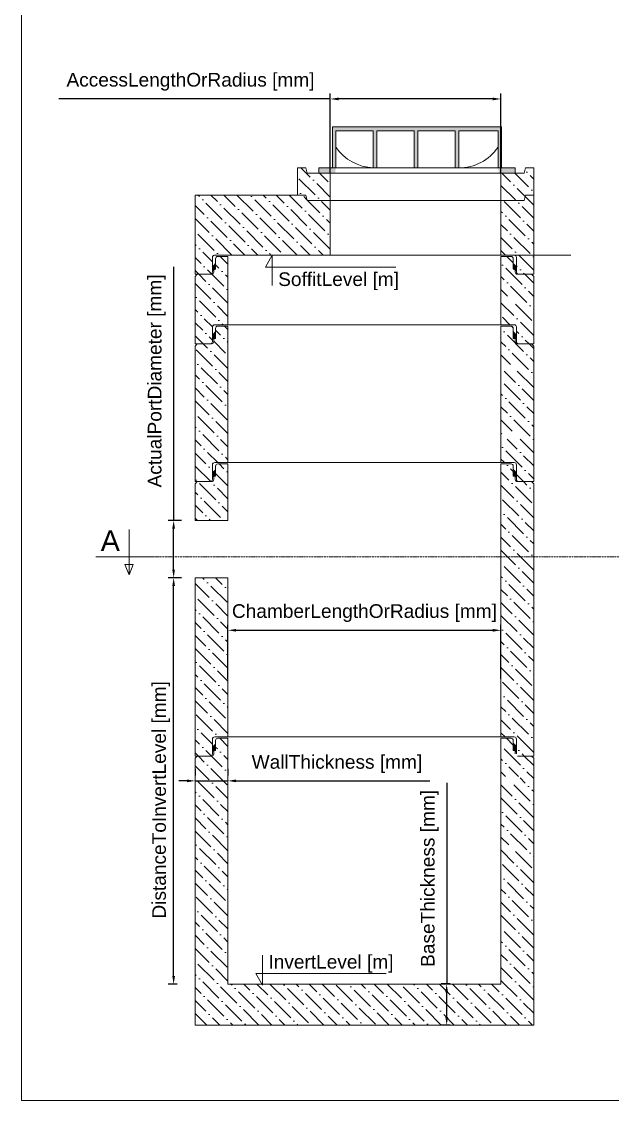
# Model space of a CAD drawing. Extents: x -36162 to -27468, y 13969 to 19902.
# Drawn here: x -36162 to -33998, y 13969 to 17919 of the extents above; entities that cross this region are included whole.
import ezdxf
from ezdxf.enums import TextEntityAlignment as Align

# ---------------------------------------------------------------- set-up
doc = ezdxf.new("R2010")
doc.units = 0
doc.header["$LTSCALE"] = 50
doc.header["$MEASUREMENT"] = 0
doc.linetypes.add('DASHDOT', pattern=[18.5, 12, -3, 0.5, -3])
doc.layers.get('0').update_dxf_attribs({"lineweight": 0})
doc.layers.get('DEFPOINTS').update_dxf_attribs({"lineweight": 0})
doc.layers.add('0_5', color=250, linetype='Continuous', lineweight=0)
doc.layers.add('BA_szr', color=7, linetype='Continuous', lineweight=5)
doc.styles.add('_TCW_TXTSTY_1', font='times.ttf', dxfattribs={"height": 0.15})
doc.styles.add('_TCW_TXTSTY_3', font='arial.ttf', dxfattribs={"height": 50.000004})
doc.styles.add('_TCW_TXTSTY_4', font='arial.ttf', dxfattribs={"height": 50.000004})
doc.styles.get("Standard").update_dxf_attribs({"font": 'arial.ttf', "height": 50.000004})
doc.dimstyles.get("Standard").update_dxf_attribs({"dimtxt": 0.18, "dimasz": 0.18, "dimexe": 0.18, "dimexo": 0.0625, "dimgap": 0.09, "dimtad": 0, "dimtih": 1, "dimtoh": 1, "dimdec": 4, "dimzin": 0, "dimdsep": 46, "dimtxsty": 'Standard', "dimcen": 0.09, "dimadec": 0, "dimazin": 0, "dimtfac": 1, "dimtdec": 4, "dimtofl": 0, "dimtmove": 0, "dimatfit": 3, "dimfxl": 1, "dimtolj": 1, "dimtzin": 0, "dimarcsym": 0})

# ---------------------------------------------------------------- blocks, each defined once
blk = doc.blocks.new('*D19')
at = {"layer": '0_5', "color": 0, "linetype": 'ByBlock', "lineweight": -2, "transparency": 16777216}
for p, q in [((-35406.6, 15512.3), (-35406.6, 15710.3)), ((-35376.6, 15690.3), (-34436.6, 15690.3)), ((-34406.6, 15512.3), (-34406.6, 15710.3))]:
    blk.add_line(p, q, dxfattribs=at)
at = {"layer": '0_5', "color": 0, "transparency": 16777216}
for points in [[(-35376.6, 15695.3), (-35376.6, 15685.3), (-35406.6, 15690.3)], [(-34436.6, 15695.3), (-34436.6, 15685.3), (-34406.6, 15690.3)]]:
    blk.add_solid(points, dxfattribs=at)
at = {"layer": 'DEFPOINTS', "color": 0, "transparency": 16777216}
for p in [(-34406.6, 15690.3), (-35406.6, 15412.3), (-34406.6, 15412.3)]:
    blk.add_point(p, dxfattribs=at)
at = {"layer": '0_5', "color": 0, "transparency": 16777216, "insert": (-34906.6, 15753.1), "char_height": 50, "attachment_point": 5}
blk.add_mtext('\\A1;ChamberLengthOrRadius [mm]', dxfattribs=at)
blk = doc.blocks.new('*D20')
at = {"layer": '0_5', "color": 0, "linetype": 'ByBlock', "lineweight": -2, "transparency": 16777216}
for p, q in [((-34605.4, 15131.1), (-34605.4, 14395.1)), ((-34592.2, 14395.1), (-34625.4, 14395.1)), ((-34605.4, 14274.7), (-34605.4, 14365.1)), ((-34592.2, 14244.7), (-34625.4, 14244.7))]:
    blk.add_line(p, q, dxfattribs=at)
at = {"layer": '0_5', "color": 0, "transparency": 16777216}
for points in [[(-34610.4, 14365.1), (-34600.4, 14365.1), (-34605.4, 14395.1)], [(-34610.4, 14274.7), (-34600.4, 14274.7), (-34605.4, 14244.7)]]:
    blk.add_solid(points, dxfattribs=at)
at = {"layer": 'DEFPOINTS', "color": 0, "transparency": 16777216}
for p in [(-34605.4, 14395.1), (-34542.2, 14395.1), (-34542.2, 14244.7)]:
    blk.add_point(p, dxfattribs=at)
at = {"layer": '0_5', "color": 0, "transparency": 16777216, "insert": (-34667.4, 14781.8), "char_height": 50, "attachment_point": 5, "rotation": 90}
blk.add_mtext('\\A1;BaseThickness [mm]', dxfattribs=at)
blk = doc.blocks.new('*D21')
at = {"layer": '0_5', "color": 0, "linetype": 'ByBlock', "lineweight": -2, "transparency": 16777216}
for p, q in [((-35526.6, 15183.2), (-35526.6, 15158.8)), ((-35407, 15183.2), (-35407, 15158.8)), ((-35556.6, 15138.8), (-35586.6, 15138.8)), ((-35526.6, 15138.8), (-35407, 15138.8)), ((-35377, 15138.8), (-34667.6, 15138.8))]:
    blk.add_line(p, q, dxfattribs=at)
at = {"layer": '0_5', "color": 0, "transparency": 16777216}
for points in [[(-35556.6, 15143.8), (-35556.6, 15133.8), (-35526.6, 15138.8)], [(-35377, 15143.8), (-35377, 15133.8), (-35407, 15138.8)]]:
    blk.add_solid(points, dxfattribs=at)
at = {"layer": 'DEFPOINTS', "color": 0, "transparency": 16777216}
for p in [(-35526.6, 15133.2), (-35407, 15138.8), (-35407, 15133.2)]:
    blk.add_point(p, dxfattribs=at)
at = {"layer": '0_5', "color": 0, "transparency": 16777216, "insert": (-35007.3, 15200.8), "char_height": 50, "attachment_point": 5}
blk.add_mtext('\\A1;WallThickness [mm]', dxfattribs=at)
blk = doc.blocks.new('*D22')
at = {"layer": '0_5', "color": 0, "linetype": 'ByBlock', "lineweight": -2, "transparency": 16777216}
for p, q in [((-35031.6, 17635.8), (-36025.5, 17635.8)), ((-35031.6, 17364), (-35031.6, 17655.8)), ((-34436.6, 17635.8), (-35001.6, 17635.8)), ((-34406.6, 17364), (-34406.6, 17655.8))]:
    blk.add_line(p, q, dxfattribs=at)
at = {"layer": '0_5', "color": 0, "transparency": 16777216}
for points in [[(-35001.6, 17640.8), (-35001.6, 17630.8), (-35031.6, 17635.8)], [(-34436.6, 17640.8), (-34436.6, 17630.8), (-34406.6, 17635.8)]]:
    blk.add_solid(points, dxfattribs=at)
at = {"layer": 'DEFPOINTS', "color": 0, "transparency": 16777216}
for p in [(-35031.6, 17635.8), (-35031.6, 17264), (-34406.6, 17264)]:
    blk.add_point(p, dxfattribs=at)
at = {"layer": '0_5', "color": 0, "transparency": 16777216, "insert": (-35543.6, 17698.6), "char_height": 50, "attachment_point": 5}
blk.add_mtext('\\A1;AccessLengthOrRadius [mm]', dxfattribs=at)
blk = doc.blocks.new('*D25')
at = {"layer": '0_5', "color": 0, "linetype": 'ByBlock', "lineweight": -2, "transparency": 16777216}
for p, q in [((-35592.2, 15882.7), (-35625.4, 15882.7)), ((-35605.4, 14424.7), (-35605.4, 15852.7)), ((-35592.2, 14394.7), (-35625.4, 14394.7))]:
    blk.add_line(p, q, dxfattribs=at)
at = {"layer": '0_5', "color": 0, "transparency": 16777216}
for points in [[(-35610.4, 15852.7), (-35600.4, 15852.7), (-35605.4, 15882.7)], [(-35610.4, 14424.7), (-35600.4, 14424.7), (-35605.4, 14394.7)]]:
    blk.add_solid(points, dxfattribs=at)
at = {"layer": 'DEFPOINTS', "color": 0, "transparency": 16777216}
for p in [(-35605.4, 15882.7), (-35542.2, 15882.7), (-35542.2, 14394.7)]:
    blk.add_point(p, dxfattribs=at)
at = {"layer": '0_5', "color": 0, "transparency": 16777216, "insert": (-35651.3, 15069.3), "char_height": 50, "attachment_point": 5, "rotation": 90}
blk.add_mtext('\\A1;DistanceToInvertLevel [mm]', dxfattribs=at)
blk = doc.blocks.new('*D26')
at = {"layer": '0_5', "color": 0, "linetype": 'ByBlock', "lineweight": -2, "transparency": 16777216}
for p, q in [((-35605.4, 17021), (-35605.4, 16092)), ((-35576.6, 16092), (-35625.4, 16092)), ((-35605.4, 15912.7), (-35605.4, 16062)), ((-35576.6, 15882.7), (-35625.4, 15882.7))]:
    blk.add_line(p, q, dxfattribs=at)
at = {"layer": '0_5', "color": 0, "transparency": 16777216}
for points in [[(-35610.4, 16062), (-35600.4, 16062), (-35605.4, 16092)], [(-35610.4, 15912.7), (-35600.4, 15912.7), (-35605.4, 15882.7)]]:
    blk.add_solid(points, dxfattribs=at)
at = {"layer": 'DEFPOINTS', "color": 0, "transparency": 16777216}
for p in [(-35605.4, 16092), (-35526.6, 16092), (-35526.6, 15882.7)]:
    blk.add_point(p, dxfattribs=at)
at = {"layer": '0_5', "color": 0, "transparency": 16777216, "insert": (-35667.4, 16603.2), "char_height": 50, "attachment_point": 5, "rotation": 90}
blk.add_mtext('\\A1;ActualPortDiameter [mm]', dxfattribs=at)

msp = doc.modelspace()

# ---------------------------------------------------------------- hatches: boundary and pattern name
at = {"layer": '0_5', "linetype": 'Continuous', "lineweight": 0}
h = msp.add_hatch(dxfattribs=at)
h.set_pattern_fill('ANSI36', angle=90, style=0)
h.paths.add_polyline_path([(-35011.1, 17519.3), (-34874.1, 17519.3), (-34874.1, 17384), (-34861.1, 17384), (-34861.1, 17519.3), (-34724.1, 17519.3), (-34724.1, 17384), (-34711.1, 17384), (-34711.1, 17519.3), (-34574.1, 17519.3), (-34574.1, 17384), (-34561.1, 17384), (-34561.1, 17519.3), (-34417.2, 17519.3), (-34417.2, 17384), (-34404.1, 17384), (-34404.1, 17534), (-35024.1, 17534), (-35024.1, 17384), (-35011.1, 17384)])
h = msp.add_hatch(dxfattribs=at)
h.set_pattern_fill('ANSI36', angle=90, style=0)
h.paths.add_polyline_path([(-35011.1, 17384), (-35074.1, 17384), (-35074.1, 17364), (-35014.1, 17364)])
h.paths.add_polyline_path([(-34354.1, 17384), (-34417.2, 17384), (-34414.1, 17364), (-34354.1, 17364)])
h = msp.add_hatch(dxfattribs=at)
h.set_pattern_fill('ANSI36', angle=90, style=0)
h.paths.add_polyline_path([(-35463.1, 17024), (-35451.6, 17036.7), (-35451.6, 17027.5), (-35451.6, 17009), (-35458.6, 17009), (-35458.6, 17003), (-35463.1, 17009)])
h = msp.add_hatch(dxfattribs=at)
h.set_pattern_fill('ANSI36', angle=90, style=0)
h.paths.add_polyline_path([(-34350.1, 17024), (-34361.6, 17036.7), (-34361.6, 17027.5), (-34361.6, 17009), (-34354.6, 17009), (-34354.6, 17003), (-34350.1, 17009)])
h = msp.add_hatch(dxfattribs=at)
h.set_pattern_fill('ANSI36', angle=90, style=0)
h.paths.add_polyline_path([(-35463.1, 16774.2), (-35451.6, 16787), (-35451.6, 16777.7), (-35451.6, 16759.2), (-35458.6, 16759.2), (-35458.6, 16753.2), (-35463.1, 16759.2)])
h = msp.add_hatch(dxfattribs=at)
h.set_pattern_fill('ANSI36', angle=90, style=0)
h.paths.add_polyline_path([(-34350.1, 16774.2), (-34361.6, 16787), (-34361.6, 16777.7), (-34361.6, 16759.2), (-34354.6, 16759.2), (-34354.6, 16753.2), (-34350.1, 16759.2)])
h = msp.add_hatch(dxfattribs=at)
h.set_pattern_fill('ANSI36', angle=90, style=0)
h.paths.add_polyline_path([(-35463.1, 16269.5), (-35451.6, 16282.2), (-35451.6, 16273), (-35451.6, 16254.5), (-35458.6, 16254.5), (-35458.6, 16248.5), (-35463.1, 16254.5)])
h = msp.add_hatch(dxfattribs=at)
h.set_pattern_fill('ANSI36', angle=90, style=0)
h.paths.add_polyline_path([(-34350.1, 16269.5), (-34361.6, 16282.2), (-34361.6, 16273), (-34361.6, 16254.5), (-34354.6, 16254.5), (-34354.6, 16248.5), (-34350.1, 16254.5)])
h = msp.add_hatch(dxfattribs=at)
h.set_pattern_fill('ANSI36', angle=90, style=0)
h.paths.add_polyline_path([(-35463.1, 15264.7), (-35451.6, 15277.5), (-35451.6, 15268.2), (-35451.6, 15249.7), (-35458.6, 15249.7), (-35458.6, 15243.7), (-35463.1, 15249.7)])
h = msp.add_hatch(dxfattribs=at)
h.set_pattern_fill('ANSI36', angle=90, style=0)
h.paths.add_polyline_path([(-34350.1, 15264.7), (-34361.6, 15277.5), (-34361.6, 15268.2), (-34361.6, 15249.7), (-34354.6, 15249.7), (-34354.6, 15243.7), (-34350.1, 15249.7)])
at = {"layer": 'BA_szr', "linetype": 'Continuous', "lineweight": 0}
h = msp.add_hatch(dxfattribs=at)
h.set_pattern_fill('ANSI36', color=256, scale=270, angle=90, style=0)
h.paths.add_polyline_path([(-35151.6, 17284), (-35151.6, 17384), (-35121.6, 17384), (-35116.6, 17364), (-35031.6, 17364), (-35031.6, 17264), (-35031.6, 17264), (-35116.6, 17264), (-35121.6, 17284), (-35526.6, 17284)])
h = msp.add_hatch(dxfattribs=at)
h.set_pattern_fill('ANSI36', color=256, scale=270, angle=90, style=0)
h.paths.add_polyline_path([(-34406.6, 17264), (-34321.6, 17264), (-34316.6, 17284), (-34286.6, 17284), (-34286.6, 17284), (-34286.6, 17384), (-34316.6, 17384), (-34321.6, 17364), (-34406.6, 17364), (-34406.6, 17264)])
h = msp.add_hatch(dxfattribs=at)
h.set_pattern_fill('ANSI36', color=256, scale=270, angle=90, style=0)
h.paths.add_polyline_path([(-35121.6, 17284), (-35526.6, 17284), (-35526.6, 16994), (-35471.1, 16994), (-35470.7, 16994), (-35470.3, 16994), (-35469.9, 16994.1), (-35469.5, 16994.1), (-35469.1, 16994.2), (-35468.7, 16994.4), (-35468.4, 16994.5), (-35468, 16994.6), (-35467.6, 16994.8), (-35467.3, 16995), (-35466.9, 16995.2), (-35466.6, 16995.4), (-35466.2, 16995.7), (-35465.9, 16995.9), (-35465.6, 16996.2), (-35465.3, 16996.5), (-35465.1, 16996.8), (-35464.8, 16997.1), (-35464.6, 16997.4), (-35464.4, 16997.8), (-35464.1, 16998.1), (-35464, 16998.5), (-35463.8, 16998.8), (-35463.6, 16999.2), (-35463.5, 16999.6), (-35463.4, 17000), (-35463.3, 17000.4), (-35463.2, 17000.8), (-35463.2, 17001.2), (-35463.2, 17001.6), (-35463.1, 17002), (-35463.1, 17056), (-35463.1, 17056.4), (-35463.1, 17056.8), (-35463.1, 17057.2), (-35463, 17057.6), (-35462.9, 17058), (-35462.8, 17058.4), (-35462.6, 17058.8), (-35462.5, 17059.1), (-35462.3, 17059.5), (-35462.1, 17059.9), (-35461.9, 17060.2), (-35461.7, 17060.6), (-35461.5, 17060.9), (-35461.2, 17061.2), (-35460.9, 17061.5), (-35460.7, 17061.8), (-35460.4, 17062.1), (-35460, 17062.3), (-35459.7, 17062.5), (-35459.4, 17062.8), (-35459, 17063), (-35458.7, 17063.2), (-35458.3, 17063.3), (-35457.9, 17063.5), (-35457.5, 17063.6), (-35457.2, 17063.7), (-35456.8, 17063.8), (-35456.4, 17063.9), (-35031.7, 17063.9), (-35031.6, 17264), (-35116.6, 17264)])
h = msp.add_hatch(dxfattribs=at)
h.set_pattern_fill('ANSI36', color=256, scale=270, angle=90, style=0)
h.paths.add_polyline_path([(-34358.1, 17064), (-34357.3, 17063.9), (-34356.5, 17063.8), (-34355.7, 17063.6), (-34354.9, 17063.3), (-34354.1, 17062.9), (-34353.4, 17062.5), (-34352.8, 17061.9), (-34352.2, 17061.3), (-34351.7, 17060.7), (-34351.2, 17060), (-34350.8, 17059.2), (-34350.5, 17058.5), (-34350.3, 17057.6), (-34350.2, 17056.8), (-34350.1, 17056), (-34350.1, 17002), (-34350.1, 17001.1), (-34350, 17000.3), (-34349.8, 16999.5), (-34349.5, 16998.7), (-34349.1, 16998), (-34348.6, 16997.3), (-34348.1, 16996.6), (-34347.5, 16996), (-34346.8, 16995.5), (-34346.1, 16995.1), (-34345.4, 16994.7), (-34344.6, 16994.4), (-34343.8, 16994.2), (-34343, 16994), (-34342.1, 16994), (-34294.6, 16994), (-34286.6, 16994), (-34286.6, 17284), (-34316.6, 17284), (-34321.6, 17264), (-34406.6, 17264), (-34406.6, 17064)])
h = msp.add_hatch(dxfattribs=at)
h.set_pattern_fill('ANSI36', color=256, scale=270, angle=90, style=0)
h.paths.add_polyline_path([(-35526.6, 16986), (-35526.6, 16739.2), (-35471.1, 16739.2), (-35470.3, 16739.3), (-35469.5, 16739.4), (-35468.7, 16739.6), (-35467.9, 16739.9), (-35467.1, 16740.3), (-35466.4, 16740.8), (-35465.8, 16741.3), (-35465.2, 16741.9), (-35464.7, 16742.5), (-35464.2, 16743.2), (-35463.8, 16744), (-35463.5, 16744.8), (-35463.3, 16745.6), (-35463.2, 16746.4), (-35463.1, 16747.2), (-35463.1, 16801.2), (-35463.1, 16802.1), (-35463, 16802.9), (-35462.8, 16803.7), (-35462.5, 16804.5), (-35462.1, 16805.2), (-35461.6, 16805.9), (-35461.1, 16806.6), (-35460.5, 16807.2), (-35459.8, 16807.7), (-35459.1, 16808.2), (-35458.4, 16808.5), (-35457.6, 16808.8), (-35456.8, 16809.1), (-35456, 16809.2), (-35455.1, 16809.2), (-35406.6, 16809.2), (-35406.6, 17059), (-35443.6, 17059), (-35444.4, 17058.9), (-35445.2, 17058.8), (-35446, 17058.6), (-35446.7, 17058.4), (-35447.4, 17058), (-35448.1, 17057.6), (-35448.7, 17057.2), (-35449.3, 17056.6), (-35449.8, 17056.1), (-35450.3, 17055.4), (-35450.7, 17054.8), (-35451, 17054), (-35451.3, 17053.3), (-35451.5, 17052.5), (-35451.6, 17051.8), (-35451.6, 17051), (-35451.6, 17014), (-35458.6, 17014), (-35458.6, 17002), (-35458.7, 17001.1), (-35458.8, 17000.3), (-35459, 16999.5), (-35459.3, 16998.7), (-35459.7, 16998), (-35460.2, 16997.3), (-35460.7, 16996.6), (-35461.3, 16996), (-35461.9, 16995.5), (-35462.6, 16995.1), (-35463.4, 16994.7), (-35464.2, 16994.4), (-35465, 16994.2), (-35465.8, 16994), (-35466.6, 16994), (-35518.6, 16994)])
h = msp.add_hatch(dxfattribs=at)
h.set_pattern_fill('ANSI36', color=256, scale=270, angle=90, style=0)
h.paths.add_polyline_path([(-34406.6, 16809.2), (-34406.6, 16894.2), (-34336.6, 16894.2), (-34336.6, 16914.2), (-34406.6, 16914.2), (-34406.6, 17059), (-34369.6, 17059), (-34368.8, 17058.9), (-34368, 17058.8), (-34367.2, 17058.6), (-34366.4, 17058.3), (-34365.6, 17057.9), (-34364.9, 17057.5), (-34364.3, 17056.9), (-34363.7, 17056.3), (-34363.2, 17055.7), (-34362.7, 17055), (-34362.3, 17054.2), (-34362, 17053.5), (-34361.8, 17052.6), (-34361.7, 17051.8), (-34361.6, 17051), (-34361.6, 17014), (-34354.6, 17014), (-34354.6, 17002), (-34354.6, 17001.1), (-34354.5, 17000.3), (-34354.3, 16999.5), (-34354, 16998.7), (-34353.6, 16998), (-34353.1, 16997.3), (-34352.6, 16996.6), (-34352, 16996), (-34351.3, 16995.5), (-34350.6, 16995.1), (-34349.9, 16994.7), (-34349.1, 16994.4), (-34348.3, 16994.2), (-34347.5, 16994), (-34346.6, 16994), (-34342.1, 16994), (-34294.6, 16994), (-34286.6, 16986), (-34286.6, 16739.2), (-34294.6, 16739.2), (-34342.1, 16739.2), (-34343, 16739.3), (-34343.8, 16739.4), (-34344.6, 16739.6), (-34345.4, 16739.9), (-34346.1, 16740.3), (-34346.8, 16740.8), (-34347.5, 16741.3), (-34348.1, 16741.9), (-34348.6, 16742.5), (-34349.1, 16743.2), (-34349.5, 16744), (-34349.8, 16744.8), (-34350, 16745.6), (-34350.1, 16746.4), (-34350.1, 16747.2), (-34350.1, 16801.2), (-34350.2, 16802.1), (-34350.3, 16802.9), (-34350.5, 16803.7), (-34350.8, 16804.5), (-34351.2, 16805.2), (-34351.7, 16805.9), (-34352.2, 16806.6), (-34352.8, 16807.2), (-34353.4, 16807.7), (-34354.1, 16808.2), (-34354.9, 16808.5), (-34355.7, 16808.8), (-34356.5, 16809.1), (-34357.3, 16809.2), (-34358.1, 16809.2)])
h = msp.add_hatch(dxfattribs=at)
h.set_pattern_fill('ANSI36', color=256, scale=270, angle=90, style=0)
h.paths.add_polyline_path([(-35526.6, 16731.2), (-35526.6, 16234.5), (-35518.6, 16234.5), (-35471.1, 16234.5), (-35470.3, 16234.5), (-35469.5, 16234.7), (-35468.7, 16234.9), (-35467.9, 16235.2), (-35467.1, 16235.6), (-35466.4, 16236), (-35465.8, 16236.5), (-35465.2, 16237.1), (-35464.7, 16237.8), (-35464.2, 16238.5), (-35463.8, 16239.2), (-35463.5, 16240), (-35463.3, 16240.8), (-35463.2, 16241.6), (-35463.1, 16242.5), (-35463.1, 16296.5), (-35463.1, 16297.3), (-35463, 16298.1), (-35462.8, 16299), (-35462.5, 16299.7), (-35462.1, 16300.5), (-35461.6, 16301.2), (-35461.1, 16301.8), (-35460.5, 16302.4), (-35459.8, 16303), (-35459.1, 16303.4), (-35458.4, 16303.8), (-35457.6, 16304.1), (-35456.8, 16304.3), (-35456, 16304.4), (-35455.1, 16304.5), (-35406.6, 16304.5), (-35406.6, 16804.2), (-35443.6, 16804.2), (-35444.4, 16804.2), (-35445.2, 16804.1), (-35446, 16803.9), (-35446.7, 16803.6), (-35447.4, 16803.3), (-35448.1, 16802.9), (-35448.7, 16802.4), (-35449.3, 16801.9), (-35449.8, 16801.3), (-35450.3, 16800.7), (-35450.7, 16800), (-35451, 16799.3), (-35451.3, 16798.6), (-35451.5, 16797.8), (-35451.6, 16797), (-35451.6, 16796.2), (-35451.6, 16759.2), (-35458.6, 16759.2), (-35458.6, 16747.2), (-35458.7, 16746.4), (-35458.8, 16745.6), (-35459, 16744.8), (-35459.3, 16744), (-35459.7, 16743.2), (-35460.2, 16742.5), (-35460.7, 16741.9), (-35461.3, 16741.3), (-35461.9, 16740.8), (-35462.6, 16740.3), (-35463.4, 16739.9), (-35464.2, 16739.6), (-35465, 16739.4), (-35465.8, 16739.3), (-35466.6, 16739.2), (-35471.1, 16739.2), (-35518.6, 16739.2)])
h = msp.add_hatch(dxfattribs=at)
h.set_pattern_fill('ANSI36', color=256, scale=270, angle=90, style=0)
h.paths.add_polyline_path([(-34406.6, 16304.5), (-34406.6, 16389.5), (-34336.6, 16389.5), (-34336.6, 16409.5), (-34406.6, 16409.5), (-34406.6, 16639.5), (-34336.6, 16639.5), (-34336.6, 16659.5), (-34406.6, 16659.5), (-34406.6, 16804.2), (-34369.6, 16804.2), (-34368.8, 16804.2), (-34368, 16804.1), (-34367.2, 16803.8), (-34366.4, 16803.5), (-34365.6, 16803.2), (-34364.9, 16802.7), (-34364.3, 16802.2), (-34363.7, 16801.6), (-34363.2, 16800.9), (-34362.7, 16800.2), (-34362.3, 16799.5), (-34362, 16798.7), (-34361.8, 16797.9), (-34361.7, 16797.1), (-34361.6, 16796.2), (-34361.6, 16759.2), (-34354.6, 16759.2), (-34354.6, 16747.2), (-34354.6, 16746.4), (-34354.5, 16745.6), (-34354.3, 16744.8), (-34354, 16744), (-34353.6, 16743.2), (-34353.1, 16742.5), (-34352.6, 16741.9), (-34352, 16741.3), (-34351.3, 16740.8), (-34350.6, 16740.3), (-34349.9, 16739.9), (-34349.1, 16739.6), (-34348.3, 16739.4), (-34347.5, 16739.3), (-34346.6, 16739.2), (-34294.6, 16739.2), (-34286.6, 16731.2), (-34286.6, 16234.5), (-34294.6, 16234.5), (-34342.1, 16234.5), (-34343, 16234.5), (-34343.8, 16234.7), (-34344.6, 16234.9), (-34345.4, 16235.2), (-34346.1, 16235.6), (-34346.8, 16236), (-34347.5, 16236.5), (-34348.1, 16237.1), (-34348.6, 16237.8), (-34349.1, 16238.5), (-34349.5, 16239.2), (-34349.8, 16240), (-34350, 16240.8), (-34350.1, 16241.6), (-34350.1, 16242.5), (-34350.1, 16296.5), (-34350.2, 16297.3), (-34350.3, 16298.1), (-34350.5, 16299), (-34350.8, 16299.7), (-34351.2, 16300.5), (-34351.7, 16301.2), (-34352.2, 16301.8), (-34352.8, 16302.4), (-34353.4, 16303), (-34354.1, 16303.4), (-34354.9, 16303.8), (-34355.7, 16304.1), (-34356.5, 16304.3), (-34357.3, 16304.4), (-34358.1, 16304.5)])
h = msp.add_hatch(dxfattribs=at)
h.set_pattern_fill('ANSI36', color=256, scale=270, angle=90, style=0)
h.paths.add_polyline_path([(-35526.6, 16092), (-35406.6, 16092), (-35406.6, 16299.5), (-35443.6, 16299.5), (-35444.4, 16299.4), (-35445.2, 16299.3), (-35446, 16299.1), (-35446.7, 16298.9), (-35447.4, 16298.5), (-35448.1, 16298.1), (-35448.7, 16297.7), (-35449.3, 16297.1), (-35449.8, 16296.6), (-35450.3, 16295.9), (-35450.7, 16295.3), (-35451, 16294.5), (-35451.3, 16293.8), (-35451.5, 16293), (-35451.6, 16292.3), (-35451.6, 16291.5), (-35451.6, 16254.5), (-35458.6, 16254.5), (-35458.6, 16242.5), (-35458.7, 16241.6), (-35458.8, 16240.8), (-35459, 16240), (-35459.3, 16239.2), (-35459.7, 16238.5), (-35460.2, 16237.8), (-35460.7, 16237.1), (-35461.3, 16236.5), (-35461.9, 16236), (-35462.6, 16235.6), (-35463.4, 16235.2), (-35464.2, 16234.9), (-35465, 16234.7), (-35465.8, 16234.5), (-35466.6, 16234.5), (-35518.6, 16234.5), (-35526.6, 16226.5)])
h.paths.add_polyline_path([(-35406.6, 15882.7), (-35526.6, 15882.7), (-35526.6, 15229.7), (-35471.1, 15229.7), (-35470.3, 15229.8), (-35469.5, 15229.9), (-35468.7, 15230.1), (-35467.9, 15230.4), (-35467.1, 15230.8), (-35466.4, 15231.3), (-35465.8, 15231.8), (-35465.2, 15232.4), (-35464.7, 15233), (-35464.2, 15233.7), (-35463.8, 15234.5), (-35463.5, 15235.3), (-35463.3, 15236.1), (-35463.2, 15236.9), (-35463.1, 15237.7), (-35463.1, 15291.7), (-35463.1, 15292.6), (-35463, 15293.4), (-35462.8, 15294.2), (-35462.5, 15295), (-35462.1, 15295.7), (-35461.6, 15296.4), (-35461.1, 15297.1), (-35460.5, 15297.7), (-35459.8, 15298.2), (-35459.1, 15298.7), (-35458.4, 15299), (-35457.6, 15299.3), (-35456.8, 15299.6), (-35456, 15299.7), (-35455.1, 15299.7), (-35406.6, 15299.7)])
h = msp.add_hatch(dxfattribs=at)
h.set_pattern_fill('ANSI36', color=256, scale=270, angle=90, style=0)
h.paths.add_polyline_path([(-34350.1, 15237.7), (-34350.1, 15291.7), (-34350.2, 15292.1), (-34350.2, 15292.5), (-34350.2, 15292.9), (-34350.3, 15293.3), (-34350.4, 15293.7), (-34350.5, 15294.1), (-34350.6, 15294.5), (-34350.8, 15294.9), (-34351, 15295.3), (-34351.1, 15295.6), (-34351.4, 15296), (-34351.6, 15296.3), (-34351.8, 15296.6), (-34352.1, 15296.9), (-34352.3, 15297.2), (-34352.6, 15297.5), (-34352.9, 15297.8), (-34353.2, 15298.1), (-34353.6, 15298.3), (-34353.9, 15298.5), (-34354.3, 15298.7), (-34354.6, 15298.9), (-34355, 15299.1), (-34355.4, 15299.2), (-34355.7, 15299.4), (-34356.1, 15299.5), (-34356.5, 15299.6), (-34356.9, 15299.6), (-34357.3, 15299.7), (-34357.7, 15299.7), (-34358.1, 15299.7), (-34406.6, 15299.7), (-34406.6, 16299.5), (-34369.6, 16299.5), (-34369.2, 16299.5), (-34368.8, 16299.4), (-34368.4, 16299.4), (-34368, 16299.3), (-34367.6, 16299.2), (-34367.2, 16299.1), (-34366.9, 16299), (-34366.5, 16298.8), (-34366.1, 16298.7), (-34365.8, 16298.5), (-34365.4, 16298.3), (-34365.1, 16298), (-34364.7, 16297.8), (-34364.4, 16297.6), (-34364.1, 16297.3), (-34363.8, 16297), (-34363.6, 16296.7), (-34363.3, 16296.4), (-34363.1, 16296.1), (-34362.9, 16295.7), (-34362.6, 16295.4), (-34362.5, 16295), (-34362.3, 16294.6), (-34362.1, 16294.3), (-34362, 16293.9), (-34361.9, 16293.5), (-34361.8, 16293.1), (-34361.7, 16292.7), (-34361.7, 16292.3), (-34361.7, 16291.9), (-34361.6, 16291.5), (-34361.6, 16254.5), (-34354.6, 16254.5), (-34354.6, 16242.5), (-34354.6, 16242.1), (-34354.6, 16241.7), (-34354.6, 16241.3), (-34354.5, 16240.9), (-34354.4, 16240.5), (-34354.3, 16240.1), (-34354.1, 16239.7), (-34354, 16239.3), (-34353.8, 16239), (-34353.6, 16238.6), (-34353.4, 16238.2), (-34353.2, 16237.9), (-34353, 16237.6), (-34352.7, 16237.3), (-34352.4, 16237), (-34352.2, 16236.7), (-34351.9, 16236.4), (-34351.5, 16236.2), (-34351.2, 16235.9), (-34350.9, 16235.7), (-34350.5, 16235.5), (-34350.2, 16235.3), (-34349.8, 16235.1), (-34349.4, 16235), (-34349, 16234.8), (-34348.6, 16234.7), (-34348.3, 16234.6), (-34347.9, 16234.6), (-34347.5, 16234.5), (-34347, 16234.5), (-34346.6, 16234.5), (-34294.6, 16234.5), (-34286.6, 16226.5), (-34286.6, 15229.7), (-34294.6, 15229.7), (-34346.6, 15229.7)])
h = msp.add_hatch(dxfattribs=at)
h.set_pattern_fill('ANSI36', color=256, scale=270, angle=90, style=0)
h.paths.add_polyline_path([(-35526.6, 15221.7), (-35518.6, 15229.7), (-35471.1, 15229.7), (-35466.6, 15229.7), (-35465.8, 15229.8), (-35465, 15229.9), (-35464.2, 15230.1), (-35463.4, 15230.4), (-35462.6, 15230.8), (-35461.9, 15231.3), (-35461.3, 15231.8), (-35460.7, 15232.4), (-35460.2, 15233), (-35459.7, 15233.7), (-35459.3, 15234.5), (-35459, 15235.3), (-35458.8, 15236.1), (-35458.7, 15236.9), (-35458.6, 15237.7), (-35458.6, 15249.7), (-35451.6, 15249.7), (-35451.6, 15286.7), (-35451.6, 15287.6), (-35451.5, 15288.4), (-35451.3, 15289.2), (-35451, 15290), (-35450.6, 15290.7), (-35450.1, 15291.4), (-35449.6, 15292.1), (-35449, 15292.7), (-35448.3, 15293.2), (-35447.6, 15293.7), (-35446.9, 15294), (-35446.1, 15294.3), (-35445.3, 15294.6), (-35444.5, 15294.7), (-35443.6, 15294.7), (-35406.6, 15294.7), (-35406.6, 14394.7), (-34406.6, 14394.7), (-34406.6, 14884.7), (-34336.6, 14884.7), (-34336.6, 14904.7), (-34406.6, 14904.7), (-34406.6, 15125.4), (-34406.6, 15134.7), (-34336.6, 15134.7), (-34336.6, 15154.7), (-34406.6, 15154.7), (-34406.6, 15294.7), (-34369.6, 15294.7), (-34368.8, 15294.7), (-34368, 15294.6), (-34367.2, 15294.3), (-34366.4, 15294), (-34365.6, 15293.7), (-34364.9, 15293.2), (-34364.3, 15292.7), (-34363.7, 15292.1), (-34363.2, 15291.4), (-34362.7, 15290.7), (-34362.3, 15290), (-34362, 15289.2), (-34361.8, 15288.4), (-34361.7, 15287.6), (-34361.6, 15286.7), (-34361.6, 15277.5), (-34361.6, 15268.2), (-34361.6, 15249.7), (-34354.6, 15249.7), (-34354.6, 15243.7), (-34354.6, 15237.7), (-34354.6, 15236.9), (-34354.5, 15236.1), (-34354.3, 15235.3), (-34354, 15234.5), (-34353.6, 15233.7), (-34353.1, 15233), (-34352.6, 15232.4), (-34352, 15231.8), (-34351.3, 15231.3), (-34350.6, 15230.8), (-34349.9, 15230.4), (-34349.1, 15230.1), (-34348.3, 15229.9), (-34347.5, 15229.8), (-34346.6, 15229.7), (-34342.1, 15229.7), (-34294.6, 15229.7), (-34286.6, 15221.7), (-34286.6, 15125.4), (-34286.6, 14244.7), (-35526.6, 14244.7), (-35526.6, 15125.4)])

# ---------------------------------------------------------------- linework, layer by layer
at = {"color": 7}
for p, q in [((-35116.6, 17364), (-35121.6, 17384)), ((-34321.6, 17364), (-34316.6, 17384)), ((-35031.6, 17364), (-35116.6, 17364)), ((-34406.6, 17364), (-34321.6, 17364)), ((-35526.6, 16092), (-35406.6, 16092)), ((-35526.6, 15882.7), (-35406.6, 15882.7))]:
    msp.add_line(p, q, dxfattribs=at)
at = {"color": 7, "linetype": 'Continuous', "lineweight": 0}
for p, q in [((-34151.1, 17064), (-34406.6, 17064)), ((-35768.7, 16059.9), (-35768.7, 15893.7)), ((-35890.3, 15959.3), (-35683.1, 15959.3)), ((-35768.7, 15893.7), (-35784.3, 15931.1)), ((-35768.7, 15893.7), (-35753.2, 15931.1))]:
    msp.add_line(p, q, dxfattribs=at)
at = {"color": 7, "linetype": 'DASHDOT', "ltscale": 0.01}
msp.add_line((-35683.1, 15959.3), (-30732.3, 15959.3), dxfattribs=at)
at = {"color": 7, "linetype": 'Continuous', "lineweight": 0, "flags": 128}
msp.add_lwpolyline([(-36162.3, 19215.1), (-27468.5, 19215.1), (-27468.5, 13968.7), (-36162.3, 13968.7)], close=True, dxfattribs=at)
for points in [[(-35244, 16953.1), (-35244, 17063.9), (-35268.8, 17020.1), (-34791.2, 17020.1)], [(-35279.8, 14501), (-35279.8, 14390.2), (-35304.6, 14433.9), (-34826.9, 14433.9)]]:
    msp.add_lwpolyline(points, dxfattribs=at)
at = {"color": 7}
msp.add_lwpolyline([(-35784.3, 15931.1), (-35753.2, 15931.1)], dxfattribs=at)
at = {"layer": '0_5', "color": 7}
for p, q in [((-35024.1, 17384), (-35024.1, 17534)), ((-35024.1, 17534), (-34404.1, 17534)), ((-35011.1, 17519.3), (-34874.1, 17519.3)), ((-35011.1, 17384), (-35011.1, 17519.3)), ((-34874.1, 17384), (-34874.1, 17519.3)), ((-34861.1, 17384), (-34861.1, 17519.3)), ((-34861.1, 17519.3), (-34724.1, 17519.3)), ((-34724.1, 17384), (-34724.1, 17519.3)), ((-34711.1, 17384), (-34711.1, 17519.3)), ((-34711.1, 17519.3), (-34574.1, 17519.3)), ((-34574.1, 17384), (-34574.1, 17519.3)), ((-34561.1, 17384), (-34561.1, 17519.3)), ((-34561.1, 17519.3), (-34417.2, 17519.3)), ((-34417.2, 17384), (-34417.2, 17519.3)), ((-34404.1, 17384), (-34404.1, 17534)), ((-35121.6, 17384), (-35151.6, 17384)), ((-35151.6, 17284), (-35151.6, 17384)), ((-35074.1, 17384), (-34354.1, 17384)), ((-35074.1, 17364), (-35074.1, 17384)), ((-35074.1, 17384), (-35024.1, 17384)), ((-34354.1, 17364), (-34354.1, 17384)), ((-34316.6, 17384), (-34286.6, 17384)), ((-34286.6, 17284), (-34286.6, 17384)), ((-35031.6, 17364), (-35031.6, 17264)), ((-35031.6, 17364), (-34406.6, 17364)), ((-34406.6, 17364), (-34406.6, 17264)), ((-35526.6, 16994), (-35526.6, 17284)), ((-35121.6, 17284), (-35526.6, 17284)), ((-35116.6, 17264), (-35121.6, 17284)), ((-35031.6, 17264), (-35116.6, 17264)), ((-35031.6, 17264), (-35031.7, 17063.9)), ((-35031.6, 17264), (-34406.6, 17264)), ((-34406.6, 17064), (-34406.6, 17264)), ((-34406.6, 17264), (-34321.6, 17264)), ((-34321.6, 17264), (-34316.6, 17284)), ((-34316.6, 17284), (-34286.6, 17284)), ((-34286.6, 16994), (-34286.6, 17284)), ((-35463.1, 17002), (-35463.1, 17056)), ((-35031.7, 17063.9), (-35456.4, 17063.9)), ((-35451.6, 17014), (-35451.6, 17051)), ((-35443.6, 17059), (-35406.6, 17059)), ((-35406.6, 17059), (-35406.6, 16809.2)), ((-35031.7, 17063.9), (-34406.6, 17064)), ((-34358.1, 17064), (-34406.6, 17064)), ((-34406.6, 17059), (-34406.6, 16809.2)), ((-34369.6, 17059), (-34406.6, 17059)), ((-34361.6, 17014), (-34361.6, 17051)), ((-34350.1, 17002), (-34350.1, 17056)), ((-35526.6, 16986), (-35518.6, 16994)), ((-35471.1, 16994), (-35526.6, 16994)), ((-35518.6, 16994), (-35473.1, 16994)), ((-35518.6, 16994), (-35471.1, 16994)), ((-35518.6, 16994), (-35466.6, 16994)), ((-35458.6, 17014), (-35458.6, 17002)), ((-35451.6, 17014), (-35458.6, 17014)), ((-34361.6, 17014), (-34354.6, 17014)), ((-34354.6, 17014), (-34354.6, 17002)), ((-34294.6, 16994), (-34346.6, 16994)), ((-34294.6, 16994), (-34342.1, 16994)), ((-34342.1, 16994), (-34286.6, 16994)), ((-34294.6, 16994), (-34340.1, 16994)), ((-34286.6, 16986), (-34294.6, 16994)), ((-34294.6, 16994), (-34286.6, 16994)), ((-35526.6, 16986), (-35526.6, 16739.2)), ((-34286.6, 16986), (-34286.6, 16739.2)), ((-35463.1, 16747.2), (-35463.1, 16801.2)), ((-35455.1, 16809.2), (-35406.6, 16809.2)), ((-35451.6, 16759.2), (-35451.6, 16796.2)), ((-35443.6, 16804.2), (-35406.6, 16804.2)), ((-35406.6, 16809.2), (-34406.6, 16809.2)), ((-35406.6, 16304.5), (-35406.6, 16804.2)), ((-34358.1, 16809.2), (-34406.6, 16809.2)), ((-34406.6, 16804.2), (-34406.6, 16304.5)), ((-34369.6, 16804.2), (-34406.6, 16804.2)), ((-34361.6, 16759.2), (-34361.6, 16796.2)), ((-34350.1, 16747.2), (-34350.1, 16801.2)), ((-35451.6, 16759.2), (-35458.6, 16759.2)), ((-35458.6, 16759.2), (-35458.6, 16747.2)), ((-34361.6, 16759.2), (-34354.6, 16759.2)), ((-34354.6, 16759.2), (-34354.6, 16747.2)), ((-35471.1, 16739.2), (-35526.6, 16739.2)), ((-35526.6, 16731.2), (-35518.6, 16739.2)), ((-35526.6, 16731.2), (-35526.6, 16234.5)), ((-35518.6, 16739.2), (-35466.6, 16739.2)), ((-35518.6, 16739.2), (-35471.1, 16739.2)), ((-35518.6, 16739.2), (-35473.1, 16739.2)), ((-34294.6, 16739.2), (-34346.6, 16739.2)), ((-34342.1, 16739.2), (-34286.6, 16739.2)), ((-34294.6, 16739.2), (-34342.1, 16739.2)), ((-34294.6, 16739.2), (-34340.1, 16739.2)), ((-34286.6, 16731.2), (-34294.6, 16739.2)), ((-34294.6, 16739.2), (-34286.6, 16731.2)), ((-34294.6, 16739.2), (-34286.6, 16739.2)), ((-34286.6, 16731.2), (-34286.6, 16234.5)), ((-35463.1, 16242.5), (-35463.1, 16296.5)), ((-35455.1, 16304.5), (-35406.6, 16304.5)), ((-35451.6, 16254.5), (-35451.6, 16291.5)), ((-35443.6, 16299.5), (-35406.6, 16299.5)), ((-35406.6, 16304.5), (-34406.6, 16304.5)), ((-35406.6, 16154.7), (-35406.6, 16299.5)), ((-34358.1, 16304.5), (-34406.6, 16304.5)), ((-34406.6, 16299.5), (-34406.6, 15299.7)), ((-34406.6, 16299.5), (-34406.6, 16130.1)), ((-34369.6, 16299.5), (-34406.6, 16299.5)), ((-34361.6, 16254.5), (-34361.6, 16291.5)), ((-34350.1, 16242.5), (-34350.1, 16296.5)), ((-35458.6, 16254.5), (-35458.6, 16242.5)), ((-35451.6, 16254.5), (-35458.6, 16254.5)), ((-34361.6, 16254.5), (-34354.6, 16254.5)), ((-34354.6, 16254.5), (-34354.6, 16242.5)), ((-35471.1, 16234.5), (-35526.6, 16234.5)), ((-35526.6, 16226.5), (-35518.6, 16234.5)), ((-35526.6, 16178.3), (-35526.6, 16226.5)), ((-35526.6, 16226.5), (-35526.6, 16130.1)), ((-35518.6, 16234.5), (-35473.1, 16234.5)), ((-35518.6, 16234.5), (-35471.1, 16234.5)), ((-35518.6, 16234.5), (-35466.6, 16234.5)), ((-34294.6, 16234.5), (-34346.6, 16234.5)), ((-34342.1, 16234.5), (-34286.6, 16234.5)), ((-34294.6, 16234.5), (-34342.1, 16234.5)), ((-34294.6, 16234.5), (-34340.1, 16234.5)), ((-34286.6, 16226.5), (-34294.6, 16234.5)), ((-34294.6, 16234.5), (-34286.6, 16234.5)), ((-34286.6, 15229.7), (-34286.6, 16226.5)), ((-35526.6, 16130.1), (-35526.6, 16092)), ((-35406.6, 16154.7), (-35406.6, 16134.7)), ((-35406.6, 16092), (-35406.6, 16134.7)), ((-35526.6, 15882.7), (-35526.6, 15229.7)), ((-35406.6, 15299.7), (-35406.6, 15882.7)), ((-35526.6, 15229.7), (-35526.6, 15337.5)), ((-35463.1, 15237.7), (-35463.1, 15291.7)), ((-35455.1, 15299.7), (-35406.6, 15299.7)), ((-35443.6, 15294.7), (-35406.6, 15294.7)), ((-35406.6, 15299.7), (-34406.6, 15299.7)), ((-35406.6, 15294.7), (-35406.6, 14394.7)), ((-35406.6, 15294.7), (-35406.6, 14494.7)), ((-35406.6, 15294.7), (-35406.6, 15125.4)), ((-34358.1, 15299.7), (-34406.6, 15299.7)), ((-34406.6, 15294.7), (-34406.6, 14394.7)), ((-34406.6, 15294.7), (-34406.6, 15125.4)), ((-34369.6, 15294.7), (-34406.6, 15294.7)), ((-34350.1, 15237.7), (-34350.1, 15291.7)), ((-35451.6, 15249.7), (-35458.6, 15249.7)), ((-35458.6, 15249.7), (-35458.6, 15237.7)), ((-35451.6, 15249.7), (-35451.6, 15286.7)), ((-34361.6, 15249.7), (-34361.6, 15286.7)), ((-34361.6, 15268.2), (-34361.6, 15286.7)), ((-34361.6, 15286.7), (-34361.6, 15277.5)), ((-34361.6, 15277.5), (-34350.1, 15264.7)), ((-34361.6, 15249.7), (-34354.6, 15249.7)), ((-34354.6, 15249.7), (-34354.6, 15237.7)), ((-34354.6, 15243.7), (-34350.1, 15249.7)), ((-34350.1, 15249.7), (-34350.1, 15264.7)), ((-35526.6, 15221.7), (-35518.6, 15229.7)), ((-35471.1, 15229.7), (-35526.6, 15229.7)), ((-35526.6, 15221.7), (-35526.6, 15125.4)), ((-35526.6, 15173.5), (-35526.6, 15221.7)), ((-35518.6, 15229.7), (-35466.6, 15229.7)), ((-35518.6, 15229.7), (-35471.1, 15229.7)), ((-35518.6, 15229.7), (-35473.1, 15229.7)), ((-34294.6, 15229.7), (-34346.6, 15229.7)), ((-34294.6, 15229.7), (-34342.1, 15229.7)), ((-34342.1, 15229.7), (-34286.6, 15229.7)), ((-34294.6, 15229.7), (-34340.1, 15229.7)), ((-34286.6, 15221.7), (-34294.6, 15229.7)), ((-34294.6, 15229.7), (-34286.6, 15229.7)), ((-34286.6, 15173.5), (-34286.6, 15221.7)), ((-34286.6, 15221.7), (-34286.6, 15125.4)), ((-35526.6, 15125.4), (-35526.6, 14244.7)), ((-34286.6, 15125.4), (-34286.6, 14244.7)), ((-35526.6, 14539.9), (-35526.6, 14735)), ((-35526.6, 14735), (-35526.6, 14637.5)), ((-35406.6, 14394.7), (-34406.6, 14394.7)), ((-35526.6, 14244.7), (-34286.6, 14244.7))]:
    msp.add_line(p, q, dxfattribs=at)
for centre, radius, start, end in [((-34868.9, 17556), 172.1, 214.3209, 268.2532), ((-34559.2, 17555.8), 171.8, 269.3757, 325.7025), ((-35455.1, 17056), 8, 98.7615, 180), ((-35443.6, 17051), 8, 90, 180), ((-34369.6, 17051), 8, 0, 90), ((-34358.1, 17056), 8, 0, 90), ((-35471.1, 17002), 8, 270, 0), ((-35466.6, 17002), 8, 270, 0), ((-34346.6, 17002), 8, 180, 270), ((-34342.1, 17002), 8, 180, 270), ((-35455.1, 16801.2), 8, 90, 180), ((-35443.6, 16796.2), 8, 90, 180), ((-34369.6, 16796.2), 8, 0, 90), ((-34358.1, 16801.2), 8, 0, 90), ((-35471.1, 16747.2), 8, 270, 0), ((-35466.6, 16747.2), 8, 270, 0), ((-34346.6, 16747.2), 8, 180, 270), ((-34342.1, 16747.2), 8, 180, 270), ((-35455.1, 16296.5), 8, 90, 180), ((-35443.6, 16291.5), 8, 90, 180), ((-34369.6, 16291.5), 8, 0, 90), ((-34358.1, 16296.5), 8, 0, 90), ((-35471.1, 16242.5), 8, 270, 0), ((-35466.6, 16242.5), 8, 270, 0), ((-34346.6, 16242.5), 8, 180, 270), ((-34342.1, 16242.5), 8, 180, 270), ((-35455.1, 15291.7), 8, 90, 180), ((-35443.6, 15286.7), 8, 90, 180), ((-34369.6, 15286.7), 8, 0, 90), ((-34358.1, 15291.7), 8, 0, 90), ((-35471.1, 15237.7), 8, 270, 0), ((-35466.6, 15237.7), 8, 270, 0)]:
    msp.add_arc(centre, radius, start, end, dxfattribs=at)

# ---------------------------------------------------------------- texts
at = {"color": 7, "linetype": 'Continuous', "style": '_TCW_TXTSTY_1'}
msp.add_text('lkkllkkl', height=0.15, dxfattribs=at).set_placement((-34403.2, 17295.8), align=Align.TOP_LEFT)
at = {"layer": '0_5', "color": 7, "linetype": 'Continuous'}
for s, height, style, p in [('SoffitLevel [m]', 50, '_TCW_TXTSTY_3', (-35222.5, 17000.9)), ('A', 75, '_TCW_TXTSTY_3', (-35872.3, 16056)), ('InvertLevel [m]', 50, '_TCW_TXTSTY_4', (-35258.2, 14501.4))]:
    msp.add_text(s, height=height, dxfattribs=dict(at, style=style)).set_placement(p, align=Align.TOP_LEFT)

# ---------------------------------------------------------------- dimensions: what is measured, and where the dimension line sits
at = {"layer": '0_5', "color": 7}
dim = msp.add_linear_dim(base=(-35031.6, 17635.8), p1=(-34406.6, 17264), p2=(-35031.6, 17264), text='AccessLengthOrRadius [mm]', dimstyle='Standard', override={"dimtxt": 50.000004, "dimasz": 30, "dimexe": 20, "dimexo": 100, "dimgap": 30, "dimtad": 1, "dimtih": 0, "dimtoh": 0, "dimdec": 0, "dimrnd": 1e-07, "dimzin": 12, "dimtofl": 1}, dxfattribs=at)
dim.commit()
dim.dimension.update_dxf_attribs({"geometry": '*D22', "text_midpoint": (-35543.6, 17698.6)})
for base, p1, p2, angle, text, override, picture, middle in [((-35605.4, 16092), (-35526.6, 15882.7), (-35526.6, 16092), 90, 'ActualPortDiameter [mm]', {"dimtxt": 50.000004, "dimasz": 30, "dimexe": 20, "dimexo": 50, "dimgap": 30, "dimtad": 1, "dimtih": 0, "dimtoh": 0, "dimdec": 0, "dimrnd": 1e-07, "dimzin": 12, "dimcen": 2.5, "dimtfac": 30, "dimtix": 1, "dimtofl": 1, "dimtmove": 1}, '*D26', (-35605.4, 16603.2)), ((-35605.4, 15882.7), (-35542.2, 14394.7), (-35542.2, 15882.7), 90, 'DistanceToInvertLevel [mm]', {"dimtxt": 50.000004, "dimasz": 30, "dimexe": 20, "dimexo": 50, "dimgap": 30, "dimtad": 1, "dimtih": 0, "dimtoh": 0, "dimdec": 0, "dimrnd": 1e-07, "dimzin": 12, "dimcen": 2.5, "dimtfac": 30, "dimtix": 1, "dimtofl": 1, "dimtmove": 1}, '*D25', (-35589.3, 15069.3)), ((-34406.6, 15690.3), (-35406.6, 15412.3), (-34406.6, 15412.3), 0, 'ChamberLengthOrRadius [mm]', {"dimtxt": 50.000004, "dimasz": 30, "dimexe": 20, "dimexo": 100, "dimgap": 30, "dimtad": 1, "dimtih": 0, "dimtoh": 0, "dimdec": 0, "dimrnd": 1e-07, "dimzin": 12, "dimcen": 2.5, "dimtfac": 30, "dimtofl": 1}, '*D19', (-34906.6, 15690.3)), ((-34605.4, 14395.1), (-34542.2, 14244.7), (-34542.2, 14395.1), 90, 'BaseThickness [mm]', {"dimtxt": 50.000004, "dimasz": 30, "dimexe": 20, "dimexo": 50, "dimgap": 30, "dimtad": 1, "dimtih": 0, "dimtoh": 0, "dimdec": 0, "dimrnd": 1e-07, "dimzin": 12, "dimcen": 2.5, "dimtfac": 30, "dimtix": 1, "dimtofl": 1, "dimtmove": 1}, '*D20', (-34589.3, 14781.8))]:
    dim = msp.add_linear_dim(base=base, p1=p1, p2=p2, angle=angle, text=text, dimstyle='Standard', override=override, dxfattribs=at)
    dim.commit()
    dim.dimension.update_dxf_attribs({"geometry": picture, "text_midpoint": middle, "dimtype": 161})
dim = msp.add_aligned_dim(p1=(-35526.6, 15133.2), p2=(-35407, 15133.2), distance=5.6, text='WallThickness [mm]', dimstyle='Standard', override={"dimtxt": 50.000004, "dimasz": 30, "dimexe": 20, "dimexo": 50, "dimgap": 30, "dimtad": 1, "dimtih": 0, "dimtoh": 0, "dimdec": 0, "dimrnd": 1e-07, "dimzin": 12, "dimcen": 2.5, "dimtfac": 30, "dimtofl": 1}, dxfattribs=at)
dim.commit()
dim.dimension.update_dxf_attribs({"geometry": '*D21', "text_midpoint": (-35007.3, 15200.8)})

doc.saveas('drawing.dxf')
